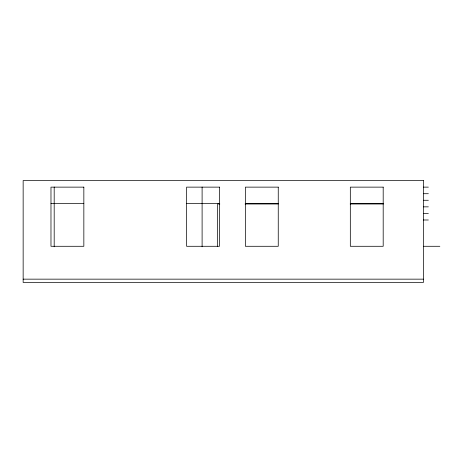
<?xml version="1.0" encoding="UTF-8"?>
<svg xmlns="http://www.w3.org/2000/svg" width="463" height="463" viewBox="0 0 463 463"><rect width="100%" height="100%" fill="white"/><g stroke="black" fill="none" stroke-linecap="round" stroke-linejoin="round"><path stroke-width="0.69" d="M423.419 187.133L428.344 187.133M423.419 193.708L428.344 193.708M423.419 200.276L428.344 200.276M50.976 203.564L83.844 203.564M186.606 203.564L219.468 203.564M245.39 203.564L278.251 203.564M350.323 203.564L383.19 203.564M219.821 203.986L217.656 203.986L217.656 246.629M245.066 203.986L278.246 203.986M350.19 203.986L383.399 203.986M423.419 206.851L428.344 206.851M423.419 213.426L428.344 213.426M423.419 219.994L428.344 219.994M423.419 246.287L439.85 246.287M23.15 279.154L423.419 279.154M202.105 187.035L202.105 246.767M54.188 187.035L54.188 246.767M423.419 180.558L23.15 180.558L23.15 282.442L423.419 282.442L423.419 180.558M83.844 187.133L50.976 187.133L50.976 246.287L83.844 246.287L83.844 187.133M219.468 187.133L186.606 187.133L186.606 246.287L219.468 246.287L219.468 187.133M278.251 187.133L245.39 187.133L245.39 246.287L278.251 246.287L278.251 187.133M383.19 187.133L350.323 187.133L350.323 246.287L383.19 246.287L383.19 187.133"/></g></svg>
